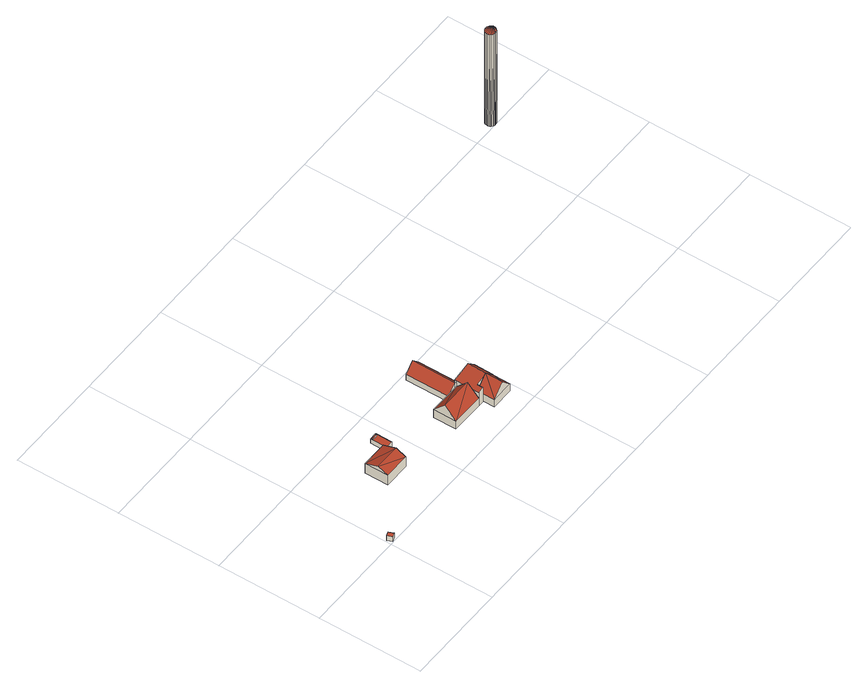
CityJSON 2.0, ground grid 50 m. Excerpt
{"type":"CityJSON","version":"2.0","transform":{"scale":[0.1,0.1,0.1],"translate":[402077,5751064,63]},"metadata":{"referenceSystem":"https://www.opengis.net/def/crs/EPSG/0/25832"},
"CityObjects":{
"building1":{"type":"Building","attributes":{"Gemeindeschluessel":"05515000","Geometrietyp2DReferenz":"3000","function":"31001_2500","roofType":"1000","measuredHeight":2.63},"address":[{"country":"Germany","locality":"Münster","thoroughfareNumber":"54a","thoroughfareName":"Haus Kappenberg"}],"geometry":[{"type":"Solid","lod":"2","boundaries":[[[[0,1,2,3]],[[4,5,1,0]],[[6,7,5,4]],[[3,2,7,6]],[[4,0,3,6]],[[1,5,7,2]]]],"semantics":{"surfaces":[{"type":"WallSurface"},{"type":"RoofSurface"},{"type":"GroundSurface"}],"values":[[0,0,0,0,1,2]]}}]},
"building2":{"type":"Building","attributes":{"Gemeindeschluessel":"05515000","Geometrietyp2DReferenz":"3000","function":"31001_1000","roofType":"3100","measuredHeight":7.82},"address":[{"country":"Germany","locality":"Münster","thoroughfareNumber":"54","thoroughfareName":"Haus Kappenberg"}],"geometry":[{"type":"Solid","lod":"2","boundaries":[[[[8,9,10,11]],[[12,13,9,8]],[[14,15,13,12]],[[11,10,15,14]],[[8,16,12]],[[14,17,11]],[[11,17,16]],[[16,8,11]],[[17,14,12]],[[12,16,17]],[[9,13,15,10]]]],"semantics":{"surfaces":[{"type":"WallSurface"},{"type":"RoofSurface"},{"type":"GroundSurface"}],"values":[[0,0,0,0,0,0,1,1,1,1,2]]}}]},
"building3":{"type":"Building","attributes":{"Gemeindeschluessel":"05515000","Geometrietyp2DReferenz":"3000","function":"31001_2460","roofType":"1000","measuredHeight":2.62},"geometry":[{"type":"Solid","lod":"2","boundaries":[[[[18,19,20,21]],[[22,23,19,18]],[[24,25,23,22]],[[26,27,25,24]],[[28,29,27,26]],[[30,31,29,28]],[[32,33,31,30]],[[21,20,33,32]],[[30,28,26,24,22,18,21,32]],[[19,23,25,27,29,31,33,20]]]],"semantics":{"surfaces":[{"type":"WallSurface"},{"type":"RoofSurface"},{"type":"GroundSurface"}],"values":[[0,0,0,0,0,0,0,0,1,2]]}}]},
"building4":{"type":"Building","attributes":{"Gemeindeschluessel":"05515000","Geometrietyp2DReferenz":"3000","function":"51009_1610","roofType":"5000","measuredHeight":2.76},"geometry":[{"type":"Solid","lod":"2","boundaries":[[[[26,27,29,28]],[[24,25,27,26]],[[22,23,25,24]],[[28,29,23,22]],[[22,24,34]],[[34,24,26,35]],[[26,28,35]],[[35,28,22,34]],[[27,25,23,29]]]],"semantics":{"surfaces":[{"type":"WallSurface"},{"type":"RoofSurface"},{"type":"GroundSurface"}],"values":[[0,0,0,0,1,1,1,1,2]]}}]},
"building5":{"type":"Building","attributes":{"Gemeindeschluessel":"05515000","Geometrietyp2DReferenz":"3000","function":"31001_1000","roofType":"3100","measuredHeight":10.32},"address":[{"country":"Germany","locality":"Münster","thoroughfareNumber":"50","thoroughfareName":"Haus Kappenberg"}],"geometry":[{"type":"Solid","lod":"2","boundaries":[[[[36,37,38,39]],[[40,41,37,36]],[[42,43,41,40]],[[39,38,43,42]],[[36,44,40]],[[42,45,39]],[[45,44,36]],[[36,39,45]],[[44,45,42]],[[42,40,44]],[[37,41,43,38]]]],"semantics":{"surfaces":[{"type":"WallSurface"},{"type":"RoofSurface"},{"type":"GroundSurface"}],"values":[[0,0,0,0,0,0,1,1,1,1,2]]}}]},
"building6":{"type":"Building","attributes":{"Gemeindeschluessel":"05515000","Geometrietyp2DReferenz":"3000","function":"31001_1000","roofType":"5000","measuredHeight":10.06},"address":[{"country":"Germany","locality":"Münster","thoroughfareNumber":"50a","thoroughfareName":"Haus Kappenberg"}],"geometry":[{"type":"Solid","lod":"2","boundaries":[[[[46,47,48,49]],[[50,51,47,46]],[[52,53,51,50]],[[54,55,53,52]],[[49,48,55,54]],[[54,52,50,56]],[[57,56,50]],[[56,57,49]],[[57,46,49]],[[56,49,54]],[[57,50,46]],[[47,51,53,55,48]]]],"semantics":{"surfaces":[{"type":"WallSurface"},{"type":"RoofSurface"},{"type":"GroundSurface"}],"values":[[0,0,0,0,0,1,1,1,1,0,0,2]]}}]},
"building7":{"type":"Building","attributes":{"Gemeindeschluessel":"05515000","Geometrietyp2DReferenz":"3000","function":"31001_2700"},"children":["building7-1","building7-2"]},
"building7-1":{"type":"BuildingPart","attributes":{"roofType":"3100","measuredHeight":7.77},"parents":["building7"],"geometry":[{"type":"Solid","lod":"2","boundaries":[[[[58,59,60,61]],[[62,63,59,58]],[[64,65,63,62]],[[66,67,65,64]],[[68,69,67,66]],[[70,71,69,68]],[[64,62,58,66]],[[61,72,70,68,66,58]],[[60,59,63,65,67,69,71,73]],[[73,72,61,60]],[[71,70,72,73]]]],"semantics":{"surfaces":[{"type":"WallSurface"},{"type":"RoofSurface"},{"type":"GroundSurface"},{"type":"ClosureSurface"}],"values":[[0,0,0,0,0,0,1,1,2,3,3]]}}]},
"building7-2":{"type":"BuildingPart","attributes":{"roofType":"3100","measuredHeight":9.82},"parents":["building7"],"geometry":[{"type":"Solid","lod":"2","boundaries":[[[[74,61,60,75,76]],[[77,78,71,70,79]],[[80,81,78,77]],[[82,83,81,80]],[[84,85,83,82]],[[86,87,85,84]],[[88,89,87,86]],[[76,75,89,88]],[[82,80,77,84]],[[79,90,74,76,88,86,84,77]],[[60,73,71,78,81,83,85,87,89,75]],[[72,61,74,90]],[[73,60,61,72]],[[72,90,79,70]],[[71,73,72,70]]]],"semantics":{"surfaces":[{"type":"WallSurface"},{"type":"RoofSurface"},{"type":"GroundSurface"},{"type":"ClosureSurface"}],"values":[[0,0,0,0,0,0,0,0,1,1,2,0,3,0,3]]}}]},
"building8":{"type":"Building","attributes":{"Geometrietyp2DReferenz":"1000","Gemeindeschluessel":"05515000","function":"51002_1251","roofType":"9999","measuredHeight":54.59},"geometry":[{"type":"Solid","lod":"2","boundaries":[[[[91,92,93]],[[92,94,93]],[[95,96,91]],[[96,92,91]],[[97,98,95]],[[98,96,95]],[[99,100,97]],[[100,98,97]],[[101,102,99]],[[102,100,99]],[[103,104,101]],[[104,102,101]],[[105,106,103]],[[106,104,103]],[[107,108,105]],[[108,106,105]],[[109,110,107]],[[110,108,107]],[[111,112,109]],[[112,110,109]],[[113,114,111]],[[114,112,111]],[[115,116,113]],[[116,114,113]],[[117,118,115]],[[118,116,115]],[[119,120,117]],[[120,118,117]],[[121,122,119]],[[122,120,119]],[[123,124,121]],[[124,122,121]],[[125,126,123]],[[126,124,123]],[[127,128,125]],[[128,126,125]],[[129,130,127]],[[130,128,127]],[[93,94,129]],[[94,130,129]],[[94,92,130]],[[92,96,130]],[[96,98,130]],[[98,100,130]],[[100,102,130]],[[102,104,130]],[[104,106,130]],[[106,108,130]],[[108,110,130]],[[110,112,130]],[[112,114,130]],[[114,116,130]],[[116,118,130]],[[118,120,130]],[[120,122,130]],[[122,124,130]],[[124,126,130]],[[126,128,130]],[[91,93,95]],[[93,129,95]],[[129,127,95]],[[127,125,95]],[[125,123,95]],[[123,121,95]],[[121,119,95]],[[119,117,95]],[[117,115,95]],[[115,113,95]],[[113,111,95]],[[105,103,95]],[[111,109,95]],[[109,107,95]],[[107,105,95]],[[103,101,95]],[[101,99,95]],[[99,97,95]]]],"semantics":{"surfaces":[{"type":"WallSurface"},{"type":"GroundSurface"},{"type":"RoofSurface"}],"values":[[0,0,0,0,0,0,0,0,0,0,0,0,0,0,0,0,0,0,0,0,0,0,0,0,0,0,0,0,0,0,0,0,0,0,0,0,0,0,0,0,1,1,1,1,1,1,1,1,1,1,1,1,1,1,1,1,1,1,2,2,2,2,2,2,2,2,2,2,2,2,2,2,2,2,2,2]]}}]}
},
"vertices":[
[8,30,35],[8,30,8],[18,5,8],[18,5,35],[28,38,35],[28,38,8],[38,13,35],[38,13,8],
[255,199,70],[255,199,14],[380,198,14],[380,198,70],[256,313,70],[256,313,14],[381,312,70],[381,312,14],[255,248,92],[381,247,92],
[402,390,39],[402,390,13],[401,309,13],[401,309,39],[406,390,39],[406,390,13],[406,380,39],[406,380,13],[434,380,39],[434,380,13],[434,390,39],[434,390,13],[438,390,39],[438,390,13],[437,309,39],[437,309,13],
[411,385,41],[429,385,41],
[669,156,55],[669,156,9],[826,155,9],[826,155,55],[669,267,55],[669,267,9],[827,266,55],[827,266,9],[669,212,113],[826,210,113],
[963,97,56],[963,97,13],[964,182,13],[964,182,56],[855,97,56],[855,97,13],[855,154,56],[855,154,13],[855,182,56],[855,182,13],[910,182,114],[910,97,114],
[816,266,85],[816,266,8],[827,266,8],[827,266,74],[774,267,41],[774,267,8],[773,478,41],[773,478,8],[816,478,85],[816,478,8],[858,478,41],[858,478,8],[858,275,41],[858,275,8],[827,275,74],[827,275,8],
[827,266,87],[826,155,8],[826,155,87],[918,275,106],[918,275,8],[858,275,93],[965,275,57],[965,275,8],[964,182,57],[964,182,8],[918,182,106],[918,182,8],[855,182,93],[855,182,8],[855,154,93],[855,154,8],[827,275,87],
[2152,1036,553],[2152,1036,7],[2147,1042,553],[2147,1042,7],[2154,1029,553],[2154,1029,7],[2154,1021,553],[2154,1021,7],[2152,1013,553],[2152,1013,7],[2147,1007,553],[2147,1007,7],[2141,1002,553],[2141,1002,7],[2133,1000,553],[2133,1000,7],[2125,1000,553],[2125,1000,7],[2118,1002,553],[2118,1002,7],[2112,1007,553],[2112,1007,7],[2107,1013,553],[2107,1013,7],[2105,1021,553],[2105,1021,7],[2105,1029,553],[2105,1029,7],[2107,1036,553],[2107,1036,7],[2112,1042,553],[2112,1042,7],[2118,1047,553],[2118,1047,7],[2125,1049,553],[2125,1049,7],[2133,1049,553],[2133,1049,7],[2141,1047,553],[2141,1047,7]
]}
